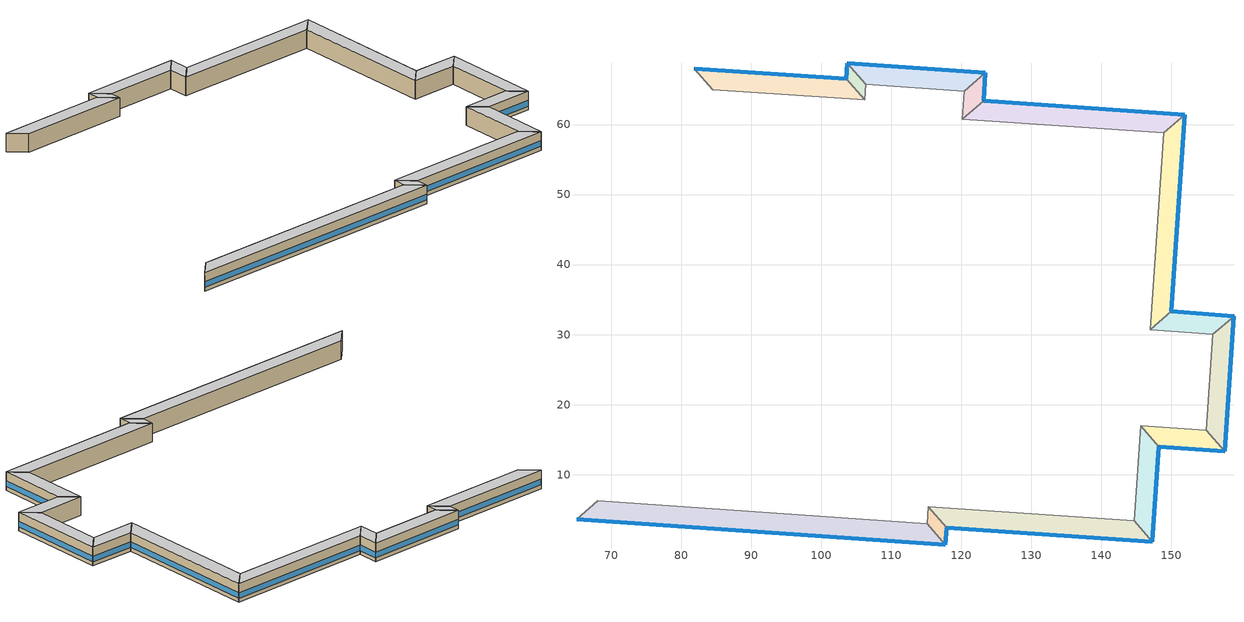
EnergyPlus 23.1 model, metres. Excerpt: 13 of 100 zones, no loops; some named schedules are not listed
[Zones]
Building Story 3 ThermalZone 10
 floor adiabatic (Typical Interior Ceiling): 157.59,13.33 148.22,14 145.59,17.01 154.97,16.35 z7.2
 wall outside (Typical Insulated Steel Framed Exterior Wall R-20.41): 148.22,14 157.59,13.33 z7.2:10.8
 wall adiabatic (Typical Interior Wall): 157.59,13.33 154.97,16.35 145.59,17.01 148.22,14 z7.2:10.8
 window (U 0.48 SHGC 0.40 Dbl Ref-D Clr 6mm/13mm): 148.24,13.99 157.57,13.33 z7.96:9.05
 ceiling adiabatic (Typical Interior Ceiling): 154.97,16.35 145.59,17.01 148.22,14 157.59,13.33 z10.8
Building Story 3 ThermalZone 11
 floor adiabatic (Typical Interior Ceiling): 148.22,14 147.3,0.45 144.67,3.46 145.59,17.01 z7.2
 wall outside (Typical Insulated Steel Framed Exterior Wall R-20.41): 147.3,0.45 148.22,14 z7.2:10.8
 wall adiabatic (Typical Interior Wall): 148.22,14 145.59,17.01 144.67,3.46 147.3,0.45 z7.2:10.8
 window (U 0.48 SHGC 0.40 Dbl Ref-D Clr 6mm/13mm): 147.3,0.47 148.21,13.97 z7.96:9.05
 ceiling adiabatic (Typical Interior Ceiling): 145.59,17.01 144.67,3.46 147.3,0.45 148.22,14 z10.8
Building Story 3 ThermalZone 12
 floor adiabatic (Typical Interior Ceiling): 147.3,0.45 117.9,2.44 115.27,5.46 144.67,3.46 z7.2
 wall outside (Typical Insulated Steel Framed Exterior Wall R-20.41): 117.9,2.44 147.3,0.45 z7.2:10.8
 wall adiabatic (Typical Interior Wall): 147.3,0.45 144.67,3.46 115.27,5.46 117.9,2.44 z7.2:10.8
 window (U 0.48 SHGC 0.40 Dbl Ref-D Clr 6mm/13mm): 117.93,2.44 147.27,0.45 z7.96:9.04
 ceiling adiabatic (Typical Interior Ceiling): 144.67,3.46 115.27,5.46 117.9,2.44 147.3,0.45 z10.8
Building Story 3 ThermalZone 13
 floor adiabatic (Typical Interior Ceiling): 117.9,2.44 117.74,0 115.11,3.02 115.27,5.46 z7.2
 wall outside (Typical Insulated Steel Framed Exterior Wall R-20.41): 117.74,0 117.9,2.44 z7.2:10.8
 wall adiabatic (Typical Interior Wall): 117.9,2.44 115.27,5.46 115.11,3.02 117.74,0 z7.2:10.8
 window (U 0.48 SHGC 0.40 Dbl Ref-D Clr 6mm/13mm): 117.74,0.03 117.9,2.42 z7.96:9.06
 ceiling adiabatic (Typical Interior Ceiling): 115.27,5.46 115.11,3.02 117.74,0 117.9,2.44 z10.8
Building Story 3 ThermalZone 14
 floor adiabatic (Typical Interior Ceiling): 117.74,0 65.06,3.67 68.09,6.29 115.11,3.02 z7.2
 wall outside (Typical Insulated Steel Framed Exterior Wall R-20.41): 65.06,3.67 117.74,0 z7.2:10.8
 wall adiabatic (Typical Interior Wall): 117.74,0 115.11,3.02 68.09,6.29 65.06,3.67 z7.2:10.8
 window (U 0.48 SHGC 0.40 Dbl Ref-D Clr 6mm/13mm): 65.09,3.66 117.71,0 z7.96:9.04
 ceiling adiabatic (Typical Interior Ceiling): 115.11,3.02 68.09,6.29 65.06,3.67 117.74,0 z10.8
Building Story 3 ThermalZone 2
 floor adiabatic (Typical Interior Ceiling): 81.9,67.97 103.58,66.53 106.2,63.5 84.54,64.97 z7.2
 wall outside (Typical Insulated Steel Framed Exterior Wall R-20.41): 103.58,66.53 81.9,67.97 z7.2:10.8
 wall adiabatic (Typical Interior Wall): 81.9,67.97 84.54,64.97 106.2,63.5 103.58,66.53 z7.2:10.8
 window (U 0.48 SHGC 0.40 Dbl Ref-D Clr 6mm/13mm): 103.56,66.53 81.92,67.97 z7.96:9.04
 ceiling adiabatic (Typical Interior Ceiling): 84.54,64.97 106.2,63.5 103.58,66.53 81.9,67.97 z10.8
Building Story 3 ThermalZone 3
 floor adiabatic (Typical Interior Ceiling): 103.58,66.53 103.75,68.75 106.37,65.72 106.2,63.5 z7.2
 wall outside (Typical Insulated Steel Framed Exterior Wall R-20.41): 103.75,68.75 103.58,66.53 z7.2:10.8
 wall adiabatic (Typical Interior Wall): 103.58,66.53 106.2,63.5 106.37,65.72 103.75,68.75 z7.2:10.8
 window (U 0.48 SHGC 0.40 Dbl Ref-D Clr 6mm/13mm): 103.75,68.72 103.59,66.55 z7.96:9.07
 ceiling adiabatic (Typical Interior Ceiling): 106.2,63.5 106.37,65.72 103.75,68.75 103.58,66.53 z10.8
Building Story 3 ThermalZone 4
 floor adiabatic (Typical Interior Ceiling): 103.75,68.75 123.43,67.41 120.42,64.78 106.37,65.72 z7.2
 wall outside (Typical Insulated Steel Framed Exterior Wall R-20.41): 123.43,67.41 103.75,68.75 z7.2:10.8
 wall adiabatic (Typical Interior Wall): 103.75,68.75 106.37,65.72 120.42,64.78 123.43,67.41 z7.2:10.8
 window (U 0.48 SHGC 0.40 Dbl Ref-D Clr 6mm/13mm): 123.4,67.42 103.78,68.75 z7.96:9.04
 ceiling adiabatic (Typical Interior Ceiling): 106.37,65.72 120.42,64.78 123.43,67.41 103.75,68.75 z10.8
Building Story 3 ThermalZone 5
 floor adiabatic (Typical Interior Ceiling): 123.43,67.41 123.18,63.42 120.17,60.78 120.42,64.78 z7.2
 wall outside (Typical Insulated Steel Framed Exterior Wall R-20.41): 123.18,63.42 123.43,67.41 z7.2:10.8
 wall adiabatic (Typical Interior Wall): 123.43,67.41 120.42,64.78 120.17,60.78 123.18,63.42 z7.2:10.8
 window (U 0.48 SHGC 0.40 Dbl Ref-D Clr 6mm/13mm): 123.18,63.44 123.43,67.39 z7.96:9.06
 ceiling adiabatic (Typical Interior Ceiling): 120.42,64.78 120.17,60.78 123.18,63.42 123.43,67.41 z10.8
Building Story 3 ThermalZone 6
 floor adiabatic (Typical Interior Ceiling): 123.18,63.42 151.9,61.42 148.88,58.79 120.17,60.78 z7.2
 wall outside (Typical Insulated Steel Framed Exterior Wall R-20.41): 151.9,61.42 123.18,63.42 z7.2:10.8
 wall adiabatic (Typical Interior Wall): 123.18,63.42 120.17,60.78 148.88,58.79 151.9,61.42 z7.2:10.8
 window (U 0.48 SHGC 0.40 Dbl Ref-D Clr 6mm/13mm): 151.87,61.42 123.2,63.41 z7.96:9.04
 ceiling adiabatic (Typical Interior Ceiling): 120.17,60.78 148.88,58.79 151.9,61.42 123.18,63.42 z10.8
Building Story 3 ThermalZone 7
 floor adiabatic (Typical Interior Ceiling): 151.9,61.42 149.97,33.32 146.95,30.7 148.88,58.79 z7.2
 wall outside (Typical Insulated Steel Framed Exterior Wall R-20.41): 149.97,33.32 151.9,61.42 z7.2:10.8
 wall adiabatic (Typical Interior Wall): 151.9,61.42 148.88,58.79 146.95,30.7 149.97,33.32 z7.2:10.8
 window (U 0.48 SHGC 0.40 Dbl Ref-D Clr 6mm/13mm): 149.98,33.34 151.9,61.39 z7.96:9.04
 ceiling adiabatic (Typical Interior Ceiling): 148.88,58.79 146.95,30.7 149.97,33.32 151.9,61.42 z10.8
Building Story 3 ThermalZone 8
 floor adiabatic (Typical Interior Ceiling): 149.97,33.32 158.93,32.65 155.91,30.03 146.95,30.7 z7.2
 wall outside (Typical Insulated Steel Framed Exterior Wall R-20.41): 158.93,32.65 149.97,33.32 z7.2:10.8
 wall adiabatic (Typical Interior Wall): 149.97,33.32 146.95,30.7 155.91,30.03 158.93,32.65 z7.2:10.8
 window (U 0.48 SHGC 0.40 Dbl Ref-D Clr 6mm/13mm): 158.91,32.66 150,33.32 z7.96:9.05
 ceiling adiabatic (Typical Interior Ceiling): 146.95,30.7 155.91,30.03 158.93,32.65 149.97,33.32 z10.8
Building Story 3 ThermalZone 9
 floor adiabatic (Typical Interior Ceiling): 158.93,32.65 157.59,13.33 154.97,16.35 155.91,30.03 z7.2
 wall outside (Typical Insulated Steel Framed Exterior Wall R-20.41): 157.59,13.33 158.93,32.65 z7.2:10.8
 wall adiabatic (Typical Interior Wall): 158.93,32.65 155.91,30.03 154.97,16.35 157.59,13.33 z7.2:10.8
 window (U 0.48 SHGC 0.40 Dbl Ref-D Clr 6mm/13mm): 157.6,13.35 158.93,32.63 z7.96:9.04
 ceiling adiabatic (Typical Interior Ceiling): 155.91,30.03 154.97,16.35 157.59,13.33 158.93,32.65 z10.8
[Building]
bld_16: Terrain=City
[Site:Location]
Laramie General Brees Field_WY_USA: Latitude {deg}=41.3113; Longitude {deg}=-105.58; Time Zone {hr}=-7; Elevation {m}=2215
[Site:GroundTemperature:FCfactorMethod]
8.6, 2.8, -4.1, -8.8, -2.2, 0.3, 6.7, 10.1, 16.5, 20.6, 19.2, 14.7
[Site:WaterMainsTemperature]
Calculation Method=Correlation; Annual Average Outdoor Air Temperature {C}=8.96667; Maximum Difference In Monthly Average Outdoor Air Temperatures {deltaC}=26.2
[SizingPeriod:DesignDay] Day of Month=21; Dry-Bulb Temperature Range Modifier Type=DefaultMultipliers; Humidity Condition Type=Wetbulb; Barometric Pressure {Pa}=98769; Rain Indicator=No; Snow Indicator=No; Daylight Saving Time Indicator=No; Begin Environment Reset Mode=FullResetAtBeginEnvironment
Name | Month | Day Type | Maximum Dry-Bulb Temperature {C} | Daily Dry-Bulb Temperature Range {deltaC} | Wetbulb or DewPoint at Maximum Dry-Bulb {C} | Wind Speed {m/s} | Wind Direction {deg} | Solar Model Indicator | ASHRAE Clear Sky Optical Depth for Beam Irradiance (taub) | ASHRAE Clear Sky Optical Depth for Diffuse Irradiance (taud) | Sky Clearness
Buffalo Niagara Intl Ap Ann Clg .4% Condns DB=>MWB 1 | 7 | SummerDesignDay | 30.3 | 9.3 | 21.8 | 5.7 | 240 | ASHRAETau | 0.462 | 2.001
Buffalo Niagara Intl Ap Ann Clg .4% Condns WB=>MDB 1 | 7 | SummerDesignDay | 27.8 | 9.3 | 23.8 | 5.7 | 240 | ASHRAETau | 0.462 | 2.001
Buffalo Niagara Intl Ap Ann Htg 99.6% Condns DB 1 | 1 | WinterDesignDay | -16.3 | 0 | -16.3 | 5.1 | 270 | ASHRAEClearSky |  |  | 0
[Material] Thermal Absorptance=0.9; Solar Absorptance=0.7
Name | Roughness | Thickness {m} | Conductivity {W/m-K} | Density {kg/m3} | Specific Heat {J/kg-K} | Visible Absorptance
100mm Normalweight concrete floor | MediumRough | 0.1016 | 2.31045 | 2322 | 832.557 | 0.7
25mm Stucco | Smooth | 0.0254 | 0.72 | 1856 | 840 | 0.7
5/8 in. Gypsum Board | MediumSmooth | 0.0159 | 0.16 | 800 | 1090 | 0.7
G01 13mm gypsum board | Smooth | 0.0127 | 0.160031 | 800.001 | 1090.73 | 0.5
Std Wood 6inch 1; Std Wood 6inch 2 | MediumSmooth | 0.15 | 0.12 | 540 | 1210 | 0.7
[Material:NoMass] Roughness=Smooth; Thermal Absorptance=0.9; Solar Absorptance=0.7
Name | Thermal Resistance {m2-K/W} | Visible Absorptance
CP02 CARPET PAD | 0.21648 | 0.8
Typical Insulation R-18.23 | 3.21036 | 0.7
[WindowMaterial:Gas]
AIR 13MM: Gas Type=Air; Thickness {m}=0.0127
[WindowMaterial:Glazing] Optical Data Type=SpectralAverage; Thickness {m}=0.006; Infrared Transmittance at Normal Incidence=0; Front Side Infrared Hemispherical Emissivity=0.84; Conductivity {W/m-K}=0.9; Dirt Correction Factor for Solar and Visible Transmittance=1; Solar Diffusing=No
Name | Solar Transmittance at Normal Incidence | Front Side Solar Reflectance at Normal Incidence | Back Side Solar Reflectance at Normal Incidence | Visible Transmittance at Normal Incidence | Front Side Visible Reflectance at Normal Incidence | Back Side Visible Reflectance at Normal Incidence | Back Side Infrared Hemispherical Emissivity
CLEAR 6MM | 0.775 | 0.071 | 0.071 | 0.881 | 0.08 | 0.08 | 0.84
REF D CLEAR 6MM | 0.429 | 0.308 | 0.379 | 0.334 | 0.453 | 0.505 | 0.82
[Construction]
InteriorFurnishings 1: Std Wood 6inch 1
InteriorFurnishings 2: Std Wood 6inch 2
Typical Insulated Steel Framed Exterior Wall R-20.41: 25mm Stucco, 5/8 in. Gypsum Board, Typical Insulation R-18.23, 5/8 in. Gypsum Board
Typical Interior Ceiling: CP02 CARPET PAD, 100mm Normalweight concrete floor
Typical Interior Wall: G01 13mm gypsum board, G01 13mm gypsum board
U 0.48 SHGC 0.40 Dbl Ref-D Clr 6mm/13mm: REF D CLEAR 6MM, AIR 13MM, CLEAR 6MM
[Zone] Multiplier=1; Part of Total Floor Area=Yes
Building Story 3 ThermalZone 10; Building Story 3 ThermalZone 11; Building Story 3 ThermalZone 12; Building Story 3 ThermalZone 13; Building Story 3 ThermalZone 14; Building Story 3 ThermalZone 2; Building Story 3 ThermalZone 3; Building Story 3 ThermalZone 4; Building Story 3 ThermalZone 5; Building Story 3 ThermalZone 6; Building Story 3 ThermalZone 7; Building Story 3 ThermalZone 8; Building Story 3 ThermalZone 9
[Space] Space Type=Story Mid2 Blended Space Type
Name | Zone
Building Story 3 Space 10 | Building Story 3 ThermalZone 10
Building Story 3 Space 11 | Building Story 3 ThermalZone 11
Building Story 3 Space 12 | Building Story 3 ThermalZone 12
Building Story 3 Space 13 | Building Story 3 ThermalZone 13
Building Story 3 Space 14 | Building Story 3 ThermalZone 14
Building Story 3 Space 2 | Building Story 3 ThermalZone 2
Building Story 3 Space 3 | Building Story 3 ThermalZone 3
Building Story 3 Space 4 | Building Story 3 ThermalZone 4
Building Story 3 Space 5 | Building Story 3 ThermalZone 5
Building Story 3 Space 6 | Building Story 3 ThermalZone 6
Building Story 3 Space 7 | Building Story 3 ThermalZone 7
Building Story 3 Space 8 | Building Story 3 ThermalZone 8
Building Story 3 Space 9 | Building Story 3 ThermalZone 9
[SpaceList]
Story Mid2 Blended Space Type: Building Story 3 Space 6, Building Story 3 Space 2, Building Story 3 Space 9, Building Story 3 Space 24, Building Story 3 Space 4, Building Story 3 Space 12, Building Story 3 Space 8, Building Story 3 Space 19, Building Story 3 Space 11, Building Story 3 Space 3, Building Story 3 Space 7, Building Story 3 Space 10, Building Story 3 Space 23, Building Story 3 Space, Building Story 3 Space 1, Building Story 3 Space 5, Building Story 3 Space 13, Building Story 3 Space 14, Building Story 3 Space 15, Building Story 3 Space 16, Building Story 3 Space 17, Building Story 3 Space 18, Building Story 3 Space 20, Building Story 3 Space 21, Building Story 3 Space 22
[InternalMass]
Name | Construction | Zone or ZoneList | Space or SpaceList | Surface Area {m2}
Building Story 3 Space 6 Office WholeBuilding - Lg Office A  - Story Mid2 Mass; Building Story 3 Space 6 Office WholeBuilding - Lg Office C  - Story Mid2 Mass | InteriorFurnishings 1 | Building Story 3 ThermalZone 6 | Building Story 3 Space 6 | 4.98307
Building Story 3 Space 2 Office WholeBuilding - Lg Office A  - Story Mid2 Mass; Building Story 3 Space 2 Office WholeBuilding - Lg Office C  - Story Mid2 Mass | InteriorFurnishings 1 | Building Story 3 ThermalZone 2 | Building Story 3 Space 2 | 3.75347
Building Story 3 Space 9 Office WholeBuilding - Lg Office A  - Story Mid2 Mass; Building Story 3 Space 9 Office WholeBuilding - Lg Office C  - Story Mid2 Mass | InteriorFurnishings 1 | Building Story 3 ThermalZone 9 | Building Story 3 Space 9 | 2.86107
Building Story 3 Space 4 Office WholeBuilding - Lg Office A  - Story Mid2 Mass; Building Story 3 Space 4 Office WholeBuilding - Lg Office C  - Story Mid2 Mass | InteriorFurnishings 1 | Building Story 3 ThermalZone 4 | Building Story 3 Space 4 | 2.92988
Building Story 3 Space 12 Office WholeBuilding - Lg Office A  - Story Mid2 Mass; Building Story 3 Space 12 Office WholeBuilding - Lg Office C  - Story Mid2 Mass | InteriorFurnishings 1 | Building Story 3 ThermalZone 12 | Building Story 3 Space 12 | 5.0908
Building Story 3 Space 8 Office WholeBuilding - Lg Office A  - Story Mid2 Mass; Building Story 3 Space 8 Office WholeBuilding - Lg Office C  - Story Mid2 Mass | InteriorFurnishings 1 | Building Story 3 ThermalZone 8 | Building Story 3 Space 8 | 1.55644
Building Story 3 Space 11 Office WholeBuilding - Lg Office A  - Story Mid2 Mass; Building Story 3 Space 11 Office WholeBuilding - Lg Office C  - Story Mid2 Mass | InteriorFurnishings 1 | Building Story 3 ThermalZone 11 | Building Story 3 Space 11 | 2.34548
Building Story 3 Space 3 Office WholeBuilding - Lg Office A  - Story Mid2 Mass; Building Story 3 Space 3 Office WholeBuilding - Lg Office C  - Story Mid2 Mass | InteriorFurnishings 1 | Building Story 3 ThermalZone 3 | Building Story 3 Space 3 | 0.38618
Building Story 3 Space 7 Office WholeBuilding - Lg Office A  - Story Mid2 Mass; Building Story 3 Space 7 Office WholeBuilding - Lg Office C  - Story Mid2 Mass | InteriorFurnishings 1 | Building Story 3 ThermalZone 7 | Building Story 3 Space 7 | 4.87356
Building Story 3 Space 10 Office WholeBuilding - Lg Office A  - Story Mid2 Mass; Building Story 3 Space 10 Office WholeBuilding - Lg Office C  - Story Mid2 Mass | InteriorFurnishings 1 | Building Story 3 ThermalZone 10 | Building Story 3 Space 10 | 1.62299
Building Story 3 Space 5 Office WholeBuilding - Lg Office A  - Story Mid2 Mass; Building Story 3 Space 5 Office WholeBuilding - Lg Office C  - Story Mid2 Mass | InteriorFurnishings 1 | Building Story 3 ThermalZone 5 | Building Story 3 Space 5 | 0.693744
Building Story 3 Space 13 Office WholeBuilding - Lg Office A  - Story Mid2 Mass; Building Story 3 Space 13 Office WholeBuilding - Lg Office C  - Story Mid2 Mass | InteriorFurnishings 1 | Building Story 3 ThermalZone 13 | Building Story 3 Space 13 | 0.422728
Building Story 3 Space 14 Office WholeBuilding - Lg Office A  - Story Mid2 Mass; Building Story 3 Space 14 Office WholeBuilding - Lg Office C  - Story Mid2 Mass | InteriorFurnishings 1 | Building Story 3 ThermalZone 14 | Building Story 3 Space 14 | 8.62678
Building Story 3 Space 6 Office WholeBuilding - Lg Office A end_a - Story Mid2 Mass; Building Story 3 Space 6 Office WholeBuilding - Lg Office C end_a - Story Mid2 Mass | InteriorFurnishings 1 | Building Story 3 ThermalZone 6 | Building Story 3 Space 6 | 0.377206
Building Story 3 Space 2 Office WholeBuilding - Lg Office A end_a - Story Mid2 Mass; Building Story 3 Space 2 Office WholeBuilding - Lg Office C end_a - Story Mid2 Mass | InteriorFurnishings 1 | Building Story 3 ThermalZone 2 | Building Story 3 Space 2 | 0.284128
Building Story 3 Space 9 Office WholeBuilding - Lg Office A end_a - Story Mid2 Mass; Building Story 3 Space 9 Office WholeBuilding - Lg Office C end_a - Story Mid2 Mass | InteriorFurnishings 1 | Building Story 3 ThermalZone 9 | Building Story 3 Space 9 | 0.216576
Building Story 3 Space 4 Office WholeBuilding - Lg Office A end_a - Story Mid2 Mass; Building Story 3 Space 4 Office WholeBuilding - Lg Office C end_a - Story Mid2 Mass | InteriorFurnishings 1 | Building Story 3 ThermalZone 4 | Building Story 3 Space 4 | 0.221784
Building Story 3 Space 12 Office WholeBuilding - Lg Office A end_a - Story Mid2 Mass; Building Story 3 Space 12 Office WholeBuilding - Lg Office C end_a - Story Mid2 Mass | InteriorFurnishings 1 | Building Story 3 ThermalZone 12 | Building Story 3 Space 12 | 0.385361
Building Story 3 Space 8 Office WholeBuilding - Lg Office A end_a - Story Mid2 Mass; Building Story 3 Space 8 Office WholeBuilding - Lg Office C end_a - Story Mid2 Mass | InteriorFurnishings 1 | Building Story 3 ThermalZone 8 | Building Story 3 Space 8 | 0.117818
Building Story 3 Space 11 Office WholeBuilding - Lg Office A end_a - Story Mid2 Mass; Building Story 3 Space 11 Office WholeBuilding - Lg Office C end_a - Story Mid2 Mass | InteriorFurnishings 1 | Building Story 3 ThermalZone 11 | Building Story 3 Space 11 | 0.177547
Building Story 3 Space 3 Office WholeBuilding - Lg Office A end_a - Story Mid2 Mass; Building Story 3 Space 3 Office WholeBuilding - Lg Office C end_a - Story Mid2 Mass | InteriorFurnishings 1 | Building Story 3 ThermalZone 3 | Building Story 3 Space 3 | 0.0292329
Building Story 3 Space 7 Office WholeBuilding - Lg Office A end_a - Story Mid2 Mass; Building Story 3 Space 7 Office WholeBuilding - Lg Office C end_a - Story Mid2 Mass | InteriorFurnishings 1 | Building Story 3 ThermalZone 7 | Building Story 3 Space 7 | 0.368916
Building Story 3 Space 10 Office WholeBuilding - Lg Office A end_a - Story Mid2 Mass; Building Story 3 Space 10 Office WholeBuilding - Lg Office C end_a - Story Mid2 Mass | InteriorFurnishings 1 | Building Story 3 ThermalZone 10 | Building Story 3 Space 10 | 0.122856
Building Story 3 Space 5 Office WholeBuilding - Lg Office A end_a - Story Mid2 Mass; Building Story 3 Space 5 Office WholeBuilding - Lg Office C end_a - Story Mid2 Mass | InteriorFurnishings 1 | Building Story 3 ThermalZone 5 | Building Story 3 Space 5 | 0.0525147
Building Story 3 Space 13 Office WholeBuilding - Lg Office A end_a - Story Mid2 Mass; Building Story 3 Space 13 Office WholeBuilding - Lg Office C end_a - Story Mid2 Mass | InteriorFurnishings 1 | Building Story 3 ThermalZone 13 | Building Story 3 Space 13 | 0.0319995
Building Story 3 Space 14 Office WholeBuilding - Lg Office A end_a - Story Mid2 Mass; Building Story 3 Space 14 Office WholeBuilding - Lg Office C end_a - Story Mid2 Mass | InteriorFurnishings 1 | Building Story 3 ThermalZone 14 | Building Story 3 Space 14 | 0.653026
Building Story 3 Space 6 Office WholeBuilding - Lg Office B  - Story Mid2 Mass | InteriorFurnishings 1 | Building Story 3 ThermalZone 6 | Building Story 3 Space 6 | 74.6479
Building Story 3 Space 2 Office WholeBuilding - Lg Office B  - Story Mid2 Mass | InteriorFurnishings 1 | Building Story 3 ThermalZone 2 | Building Story 3 Space 2 | 56.228
Building Story 3 Space 9 Office WholeBuilding - Lg Office B  - Story Mid2 Mass | InteriorFurnishings 1 | Building Story 3 ThermalZone 9 | Building Story 3 Space 9 | 42.8597
Building Story 3 Space 4 Office WholeBuilding - Lg Office B  - Story Mid2 Mass | InteriorFurnishings 1 | Building Story 3 ThermalZone 4 | Building Story 3 Space 4 | 43.8904
Building Story 3 Space 12 Office WholeBuilding - Lg Office B  - Story Mid2 Mass | InteriorFurnishings 1 | Building Story 3 ThermalZone 12 | Building Story 3 Space 12 | 76.2617
Building Story 3 Space 8 Office WholeBuilding - Lg Office B  - Story Mid2 Mass | InteriorFurnishings 1 | Building Story 3 ThermalZone 8 | Building Story 3 Space 8 | 23.3159
Building Story 3 Space 11 Office WholeBuilding - Lg Office B  - Story Mid2 Mass | InteriorFurnishings 1 | Building Story 3 ThermalZone 11 | Building Story 3 Space 11 | 35.1359
Building Story 3 Space 3 Office WholeBuilding - Lg Office B  - Story Mid2 Mass | InteriorFurnishings 1 | Building Story 3 ThermalZone 3 | Building Story 3 Space 3 | 5.78509
Building Story 3 Space 7 Office WholeBuilding - Lg Office B  - Story Mid2 Mass | InteriorFurnishings 1 | Building Story 3 ThermalZone 7 | Building Story 3 Space 7 | 73.0074
Building Story 3 Space 10 Office WholeBuilding - Lg Office B  - Story Mid2 Mass | InteriorFurnishings 1 | Building Story 3 ThermalZone 10 | Building Story 3 Space 10 | 24.3128
Building Story 3 Space 5 Office WholeBuilding - Lg Office B  - Story Mid2 Mass | InteriorFurnishings 1 | Building Story 3 ThermalZone 5 | Building Story 3 Space 5 | 10.3925
Building Story 3 Space 13 Office WholeBuilding - Lg Office B  - Story Mid2 Mass | InteriorFurnishings 1 | Building Story 3 ThermalZone 13 | Building Story 3 Space 13 | 6.3326
Building Story 3 Space 14 Office WholeBuilding - Lg Office B  - Story Mid2 Mass | InteriorFurnishings 1 | Building Story 3 ThermalZone 14 | Building Story 3 Space 14 | 129.232
Building Story 3 Space 6 Office WholeBuilding - Lg Office B end_a - Story Mid2 Mass | InteriorFurnishings 1 | Building Story 3 ThermalZone 6 | Building Story 3 Space 6 | 5.65066
Building Story 3 Space 2 Office WholeBuilding - Lg Office B end_a - Story Mid2 Mass | InteriorFurnishings 1 | Building Story 3 ThermalZone 2 | Building Story 3 Space 2 | 4.25632
Building Story 3 Space 9 Office WholeBuilding - Lg Office B end_a - Story Mid2 Mass | InteriorFurnishings 1 | Building Story 3 ThermalZone 9 | Building Story 3 Space 9 | 3.24437
Building Story 3 Space 4 Office WholeBuilding - Lg Office B end_a - Story Mid2 Mass | InteriorFurnishings 1 | Building Story 3 ThermalZone 4 | Building Story 3 Space 4 | 3.3224
Building Story 3 Space 12 Office WholeBuilding - Lg Office B end_a - Story Mid2 Mass | InteriorFurnishings 1 | Building Story 3 ThermalZone 12 | Building Story 3 Space 12 | 5.77282
Building Story 3 Space 8 Office WholeBuilding - Lg Office B end_a - Story Mid2 Mass | InteriorFurnishings 1 | Building Story 3 ThermalZone 8 | Building Story 3 Space 8 | 1.76495
Building Story 3 Space 11 Office WholeBuilding - Lg Office B end_a - Story Mid2 Mass | InteriorFurnishings 1 | Building Story 3 ThermalZone 11 | Building Story 3 Space 11 | 2.6597
Building Story 3 Space 3 Office WholeBuilding - Lg Office B end_a - Story Mid2 Mass | InteriorFurnishings 1 | Building Story 3 ThermalZone 3 | Building Story 3 Space 3 | 0.437917
Building Story 3 Space 7 Office WholeBuilding - Lg Office B end_a - Story Mid2 Mass | InteriorFurnishings 1 | Building Story 3 ThermalZone 7 | Building Story 3 Space 7 | 5.52648
Building Story 3 Space 10 Office WholeBuilding - Lg Office B end_a - Story Mid2 Mass | InteriorFurnishings 1 | Building Story 3 ThermalZone 10 | Building Story 3 Space 10 | 1.84042
Building Story 3 Space 5 Office WholeBuilding - Lg Office B end_a - Story Mid2 Mass | InteriorFurnishings 1 | Building Story 3 ThermalZone 5 | Building Story 3 Space 5 | 0.786686
Building Story 3 Space 13 Office WholeBuilding - Lg Office B end_a - Story Mid2 Mass | InteriorFurnishings 1 | Building Story 3 ThermalZone 13 | Building Story 3 Space 13 | 0.479362
Building Story 3 Space 14 Office WholeBuilding - Lg Office B end_a - Story Mid2 Mass | InteriorFurnishings 1 | Building Story 3 ThermalZone 14 | Building Story 3 Space 14 | 9.78252
Building Story 3 Space 6 SecondarySchool Classroom A  - Story Mid2 Mass; Building Story 3 Space 6 SecondarySchool Classroom C  - Story Mid2 Mass | InteriorFurnishings 1 | Building Story 3 ThermalZone 6 | Building Story 3 Space 6 | 19.2712
Building Story 3 Space 2 SecondarySchool Classroom A  - Story Mid2 Mass; Building Story 3 Space 2 SecondarySchool Classroom C  - Story Mid2 Mass | InteriorFurnishings 1 | Building Story 3 ThermalZone 2 | Building Story 3 Space 2 | 14.5159
Building Story 3 Space 9 SecondarySchool Classroom A  - Story Mid2 Mass; Building Story 3 Space 9 SecondarySchool Classroom C  - Story Mid2 Mass | InteriorFurnishings 1 | Building Story 3 ThermalZone 9 | Building Story 3 Space 9 | 11.0647
Building Story 3 Space 4 SecondarySchool Classroom A  - Story Mid2 Mass; Building Story 3 Space 4 SecondarySchool Classroom C  - Story Mid2 Mass | InteriorFurnishings 1 | Building Story 3 ThermalZone 4 | Building Story 3 Space 4 | 11.3308
Building Story 3 Space 12 SecondarySchool Classroom A  - Story Mid2 Mass; Building Story 3 Space 12 SecondarySchool Classroom C  - Story Mid2 Mass | InteriorFurnishings 1 | Building Story 3 ThermalZone 12 | Building Story 3 Space 12 | 19.6878
Building Story 3 Space 8 SecondarySchool Classroom A  - Story Mid2 Mass; Building Story 3 Space 8 SecondarySchool Classroom C  - Story Mid2 Mass | InteriorFurnishings 1 | Building Story 3 ThermalZone 8 | Building Story 3 Space 8 | 6.01925
Building Story 3 Space 11 SecondarySchool Classroom A  - Story Mid2 Mass; Building Story 3 Space 11 SecondarySchool Classroom C  - Story Mid2 Mass | InteriorFurnishings 1 | Building Story 3 ThermalZone 11 | Building Story 3 Space 11 | 9.07073
Building Story 3 Space 3 SecondarySchool Classroom A  - Story Mid2 Mass; Building Story 3 Space 3 SecondarySchool Classroom C  - Story Mid2 Mass | InteriorFurnishings 1 | Building Story 3 ThermalZone 3 | Building Story 3 Space 3 | 1.49349
Building Story 3 Space 7 SecondarySchool Classroom A  - Story Mid2 Mass; Building Story 3 Space 7 SecondarySchool Classroom C  - Story Mid2 Mass | InteriorFurnishings 1 | Building Story 3 ThermalZone 7 | Building Story 3 Space 7 | 18.8476
Building Story 3 Space 10 SecondarySchool Classroom A  - Story Mid2 Mass; Building Story 3 Space 10 SecondarySchool Classroom C  - Story Mid2 Mass | InteriorFurnishings 1 | Building Story 3 ThermalZone 10 | Building Story 3 Space 10 | 6.27662
Building Story 3 Space 5 SecondarySchool Classroom A  - Story Mid2 Mass; Building Story 3 Space 5 SecondarySchool Classroom C  - Story Mid2 Mass | InteriorFurnishings 1 | Building Story 3 ThermalZone 5 | Building Story 3 Space 5 | 2.68293
Building Story 3 Space 13 SecondarySchool Classroom A  - Story Mid2 Mass; Building Story 3 Space 13 SecondarySchool Classroom C  - Story Mid2 Mass | InteriorFurnishings 1 | Building Story 3 ThermalZone 13 | Building Story 3 Space 13 | 1.63483
Building Story 3 Space 14 SecondarySchool Classroom A  - Story Mid2 Mass; Building Story 3 Space 14 SecondarySchool Classroom C  - Story Mid2 Mass | InteriorFurnishings 1 | Building Story 3 ThermalZone 14 | Building Story 3 Space 14 | 33.3626
Building Story 3 Space 6 SecondarySchool Classroom A end_b - Story Mid2 Mass; Building Story 3 Space 6 SecondarySchool Classroom C end_b - Story Mid2 Mass | InteriorFurnishings 1 | Building Story 3 ThermalZone 6 | Building Story 3 Space 6 | 1.87829
Building Story 3 Space 2 SecondarySchool Classroom A end_b - Story Mid2 Mass; Building Story 3 Space 2 SecondarySchool Classroom C end_b - Story Mid2 Mass | InteriorFurnishings 1 | Building Story 3 ThermalZone 2 | Building Story 3 Space 2 | 1.41481
Building Story 3 Space 9 SecondarySchool Classroom A end_b - Story Mid2 Mass; Building Story 3 Space 9 SecondarySchool Classroom C end_b - Story Mid2 Mass | InteriorFurnishings 1 | Building Story 3 ThermalZone 9 | Building Story 3 Space 9 | 1.07843
Building Story 3 Space 4 SecondarySchool Classroom A end_b - Story Mid2 Mass; Building Story 3 Space 4 SecondarySchool Classroom C end_b - Story Mid2 Mass | InteriorFurnishings 1 | Building Story 3 ThermalZone 4 | Building Story 3 Space 4 | 1.10437
Building Story 3 Space 12 SecondarySchool Classroom A end_b - Story Mid2 Mass; Building Story 3 Space 12 SecondarySchool Classroom C end_b - Story Mid2 Mass | InteriorFurnishings 1 | Building Story 3 ThermalZone 12 | Building Story 3 Space 12 | 1.91889
Building Story 3 Space 8 SecondarySchool Classroom A end_b - Story Mid2 Mass; Building Story 3 Space 8 SecondarySchool Classroom C end_b - Story Mid2 Mass | InteriorFurnishings 1 | Building Story 3 ThermalZone 8 | Building Story 3 Space 8 | 0.586673
Building Story 3 Space 11 SecondarySchool Classroom A end_b - Story Mid2 Mass; Building Story 3 Space 11 SecondarySchool Classroom C end_b - Story Mid2 Mass | InteriorFurnishings 1 | Building Story 3 ThermalZone 11 | Building Story 3 Space 11 | 0.884089
Building Story 3 Space 3 SecondarySchool Classroom A end_b - Story Mid2 Mass; Building Story 3 Space 3 SecondarySchool Classroom C end_b - Story Mid2 Mass | InteriorFurnishings 1 | Building Story 3 ThermalZone 3 | Building Story 3 Space 3 | 0.145564
Building Story 3 Space 7 SecondarySchool Classroom A end_b - Story Mid2 Mass; Building Story 3 Space 7 SecondarySchool Classroom C end_b - Story Mid2 Mass | InteriorFurnishings 1 | Building Story 3 ThermalZone 7 | Building Story 3 Space 7 | 1.83701
Building Story 3 Space 10 SecondarySchool Classroom A end_b - Story Mid2 Mass; Building Story 3 Space 10 SecondarySchool Classroom C end_b - Story Mid2 Mass | InteriorFurnishings 1 | Building Story 3 ThermalZone 10 | Building Story 3 Space 10 | 0.611758
Building Story 3 Space 5 SecondarySchool Classroom A end_b - Story Mid2 Mass; Building Story 3 Space 5 SecondarySchool Classroom C end_b - Story Mid2 Mass | InteriorFurnishings 1 | Building Story 3 ThermalZone 5 | Building Story 3 Space 5 | 0.261495
Building Story 3 Space 13 SecondarySchool Classroom A end_b - Story Mid2 Mass; Building Story 3 Space 13 SecondarySchool Classroom C end_b - Story Mid2 Mass | InteriorFurnishings 1 | Building Story 3 ThermalZone 13 | Building Story 3 Space 13 | 0.15934
Building Story 3 Space 14 SecondarySchool Classroom A end_b - Story Mid2 Mass; Building Story 3 Space 14 SecondarySchool Classroom C end_b - Story Mid2 Mass | InteriorFurnishings 1 | Building Story 3 ThermalZone 14 | Building Story 3 Space 14 | 3.25172
Building Story 3 Space 6 SecondarySchool Corridor B  - Story Mid2 Mass | InteriorFurnishings 1 | Building Story 3 ThermalZone 6 | Building Story 3 Space 6 | 27.1736
Building Story 3 Space 2 SecondarySchool Corridor B  - Story Mid2 Mass | InteriorFurnishings 1 | Building Story 3 ThermalZone 2 | Building Story 3 Space 2 | 20.4683
Building Story 3 Space 9 SecondarySchool Corridor B  - Story Mid2 Mass | InteriorFurnishings 1 | Building Story 3 ThermalZone 9 | Building Story 3 Space 9 | 15.6019
Building Story 3 Space 4 SecondarySchool Corridor B  - Story Mid2 Mass | InteriorFurnishings 1 | Building Story 3 ThermalZone 4 | Building Story 3 Space 4 | 15.9771
Building Story 3 Space 12 SecondarySchool Corridor B  - Story Mid2 Mass | InteriorFurnishings 1 | Building Story 3 ThermalZone 12 | Building Story 3 Space 12 | 27.761
Building Story 3 Space 8 SecondarySchool Corridor B  - Story Mid2 Mass | InteriorFurnishings 1 | Building Story 3 ThermalZone 8 | Building Story 3 Space 8 | 8.48752
Building Story 3 Space 11 SecondarySchool Corridor B  - Story Mid2 Mass | InteriorFurnishings 1 | Building Story 3 ThermalZone 11 | Building Story 3 Space 11 | 12.7903
Building Story 3 Space 3 SecondarySchool Corridor B  - Story Mid2 Mass | InteriorFurnishings 1 | Building Story 3 ThermalZone 3 | Building Story 3 Space 3 | 2.10591
Building Story 3 Space 7 SecondarySchool Corridor B  - Story Mid2 Mass | InteriorFurnishings 1 | Building Story 3 ThermalZone 7 | Building Story 3 Space 7 | 26.5764
Building Story 3 Space 10 SecondarySchool Corridor B  - Story Mid2 Mass | InteriorFurnishings 1 | Building Story 3 ThermalZone 10 | Building Story 3 Space 10 | 8.85043
Building Story 3 Space 5 SecondarySchool Corridor B  - Story Mid2 Mass | InteriorFurnishings 1 | Building Story 3 ThermalZone 5 | Building Story 3 Space 5 | 3.7831
Building Story 3 Space 13 SecondarySchool Corridor B  - Story Mid2 Mass | InteriorFurnishings 1 | Building Story 3 ThermalZone 13 | Building Story 3 Space 13 | 2.30521
Building Story 3 Space 14 SecondarySchool Corridor B  - Story Mid2 Mass | InteriorFurnishings 1 | Building Story 3 ThermalZone 14 | Building Story 3 Space 14 | 47.0433
Building Story 3 Space 6 SecondarySchool Corridor B end_b - Story Mid2 Mass | InteriorFurnishings 1 | Building Story 3 ThermalZone 6 | Building Story 3 Space 6 | 2.6485
Building Story 3 Space 2 SecondarySchool Corridor B end_b - Story Mid2 Mass | InteriorFurnishings 1 | Building Story 3 ThermalZone 2 | Building Story 3 Space 2 | 1.99497
Building Story 3 Space 9 SecondarySchool Corridor B end_b - Story Mid2 Mass | InteriorFurnishings 1 | Building Story 3 ThermalZone 9 | Building Story 3 Space 9 | 1.52066
Building Story 3 Space 4 SecondarySchool Corridor B end_b - Story Mid2 Mass | InteriorFurnishings 1 | Building Story 3 ThermalZone 4 | Building Story 3 Space 4 | 1.55723
Building Story 3 Space 12 SecondarySchool Corridor B end_b - Story Mid2 Mass | InteriorFurnishings 1 | Building Story 3 ThermalZone 12 | Building Story 3 Space 12 | 2.70576
Building Story 3 Space 8 SecondarySchool Corridor B end_b - Story Mid2 Mass | InteriorFurnishings 1 | Building Story 3 ThermalZone 8 | Building Story 3 Space 8 | 0.827245
Building Story 3 Space 11 SecondarySchool Corridor B end_b - Story Mid2 Mass | InteriorFurnishings 1 | Building Story 3 ThermalZone 11 | Building Story 3 Space 11 | 1.24662
Building Story 3 Space 3 SecondarySchool Corridor B end_b - Story Mid2 Mass | InteriorFurnishings 1 | Building Story 3 ThermalZone 3 | Building Story 3 Space 3 | 0.205255
Building Story 3 Space 7 SecondarySchool Corridor B end_b - Story Mid2 Mass | InteriorFurnishings 1 | Building Story 3 ThermalZone 7 | Building Story 3 Space 7 | 2.59029
Building Story 3 Space 10 SecondarySchool Corridor B end_b - Story Mid2 Mass | InteriorFurnishings 1 | Building Story 3 ThermalZone 10 | Building Story 3 Space 10 | 0.862617
Building Story 3 Space 5 SecondarySchool Corridor B end_b - Story Mid2 Mass | InteriorFurnishings 1 | Building Story 3 ThermalZone 5 | Building Story 3 Space 5 | 0.368725
Building Story 3 Space 13 SecondarySchool Corridor B end_b - Story Mid2 Mass | InteriorFurnishings 1 | Building Story 3 ThermalZone 13 | Building Story 3 Space 13 | 0.22468
Building Story 3 Space 14 SecondarySchool Corridor B end_b - Story Mid2 Mass | InteriorFurnishings 1 | Building Story 3 ThermalZone 14 | Building Story 3 Space 14 | 4.58513
Building Story 3 Space 10 Mass | InteriorFurnishings 2 | Building Story 3 ThermalZone 10 | Building Story 3 Space 10 | 53.1348
Building Story 3 Space 11 Mass | InteriorFurnishings 2 | Building Story 3 ThermalZone 11 | Building Story 3 Space 11 | 76.7882
Building Story 3 Space 12 Mass | InteriorFurnishings 2 | Building Story 3 ThermalZone 12 | Building Story 3 Space 12 | 166.667
Building Story 3 Space 13 Mass | InteriorFurnishings 2 | Building Story 3 ThermalZone 13 | Building Story 3 Space 13 | 13.8396
Building Story 3 Space 14 Mass | InteriorFurnishings 2 | Building Story 3 ThermalZone 14 | Building Story 3 Space 14 | 282.431
Building Story 3 Space 2 Mass | InteriorFurnishings 2 | Building Story 3 ThermalZone 2 | Building Story 3 Space 2 | 122.884
Building Story 3 Space 3 Mass | InteriorFurnishings 2 | Building Story 3 ThermalZone 3 | Building Story 3 Space 3 | 12.6431
Building Story 3 Space 4 Mass | InteriorFurnishings 2 | Building Story 3 ThermalZone 4 | Building Story 3 Space 4 | 95.9208
Building Story 3 Space 5 Mass | InteriorFurnishings 2 | Building Story 3 ThermalZone 5 | Building Story 3 Space 5 | 22.7124
Building Story 3 Space 6 Mass | InteriorFurnishings 2 | Building Story 3 ThermalZone 6 | Building Story 3 Space 6 | 163.14
Building Story 3 Space 7 Mass | InteriorFurnishings 2 | Building Story 3 ThermalZone 7 | Building Story 3 Space 7 | 159.555
Building Story 3 Space 8 Mass | InteriorFurnishings 2 | Building Story 3 ThermalZone 8 | Building Story 3 Space 8 | 50.9559
Building Story 3 Space 9 Mass | InteriorFurnishings 2 | Building Story 3 ThermalZone 9 | Building Story 3 Space 9 | 93.6682
[Lights] Zone or ZoneList or Space or SpaceList=Story Mid2 Blended Space Type; Design Level Calculation Method=Watts/Area; Return Air Fraction=0; Fraction Visible=0.2; Fraction Replaceable=1
Name | Schedule | Watts per Zone Floor Area {W/m2} | Fraction Radiant
Office WholeBuilding - Lg Office Lights 1 | OfficeLarge BLDG_LIGHT_SCH_2013 | 4.92443 | 0.7
SecondarySchool Classroom Lights 2 | SchoolSecondary BLDG_LIGHT_CLASSROOM_SCH_2013 | 3.46067 | 0.37
SecondarySchool Corridor Lights 2 | SchoolSecondary BLDG_LIGHT_CORRIDOR_SCH_2013 | 1.29865 | 0.37
[People] Zone or ZoneList or Space or SpaceList=Story Mid2 Blended Space Type; Number of People Calculation Method=People/Area; Fraction Radiant=0.3; Enable ASHRAE 55 Comfort Warnings=Yes; Mean Radiant Temperature Calculation Type=ZoneAveraged; Work Efficiency Schedule=Work Efficiency Schedule; Clothing Insulation Schedule=Clothing Schedule; Air Velocity Schedule=Air Velocity Schedule; Thermal Comfort Model 1 Type=Fanger
Name | Number of People Schedule | People per Floor Area {person/m2} | Activity Level Schedule
Office WholeBuilding - Lg Office People 1 | OfficeLarge BLDG_OCC_SCH | 0.030027 | OfficeLarge ACTIVITY_SCH
SecondarySchool Classroom People 2 | SchoolSecondary BLDG_OCC_SCH | 0.0976802 | SchoolSecondary ACTIVITY_SCH
[ElectricEquipment] Zone or ZoneList or Space or SpaceList=Story Mid2 Blended Space Type; Design Level Calculation Method=Watts/Area; Fraction Latent=0; Fraction Radiant=0.5; Fraction Lost=0
Name | Schedule | Watts per Zone Floor Area {W/m2}
Office WholeBuilding - Lg Office Elec Equip 1 | OfficeLarge BLDG_EQUIP_SCH | 4.50246
SecondarySchool Classroom Elec Equip 2 | SchoolSecondary BLDG_EQUIP_SCH_2013 | 2.59271
SecondarySchool Corridor Elec Equip 2 | SchoolSecondary BLDG_EQUIP_SCH_2013 | 0.728029
[ZoneInfiltration:DesignFlowRate] Zone or ZoneList or Space or SpaceList=Story Mid2 Blended Space Type; Schedule=Always On Discrete; Design Flow Rate Calculation Method=Flow/ExteriorArea; Constant Term Coefficient=0; Temperature Term Coefficient=0; Velocity Term Coefficient=0.224; Velocity Squared Term Coefficient=0
Name | Flow Rate per Exterior Surface Area {m3/s-m2}
Office WholeBuilding - Lg Office A  - Story Mid2 Infiltration; Office WholeBuilding - Lg Office C  - Story Mid2 Infiltration | 8.86243e-05
Office WholeBuilding - Lg Office A end_a - Story Mid2 Infiltration; Office WholeBuilding - Lg Office C end_a - Story Mid2 Infiltration | 1.34173e-05
Office WholeBuilding - Lg Office B end_a - Story Mid2 Infiltration | 0.000100497
SecondarySchool Classroom A  - Story Mid2 Infiltration; SecondarySchool Classroom C  - Story Mid2 Infiltration | 6.88305e-05
SecondarySchool Classroom A end_b - Story Mid2 Infiltration; SecondarySchool Classroom C end_b - Story Mid2 Infiltration | 4.01141e-05
SecondarySchool Corridor B end_b - Story Mid2 Infiltration | 4.71038e-05
[Daylighting:Controls] Lighting Control Type=Stepped; Minimum Input Power Fraction for Continuous or ContinuousOff Dimming Control=0.3; Minimum Light Output Fraction for Continuous or ContinuousOff Dimming Control=0.2; Number of Stepped Control Steps=3; Probability Lighting will be Reset When Needed in Manual Stepped Control=1; Glare Calculation Azimuth Angle of View Direction Clockwise from Zone y-Axis {deg}=-0; Maximum Allowable Discomfort Glare Index=22; Illuminance Setpoint at Reference Point 1 {lux}=377
Name | Zone or Space | Glare Calculation Daylighting Reference Point | Daylighting Reference Point 1 | Fraction of Lights Controlled by Reference Point 1 | Daylighting Reference Point 2 | Fraction of Lights Controlled by Reference Point 2 | Illuminance Setpoint at Reference Point 2 {lux}
Building Story 3 ThermalZone 10 DaylightingControls | Building Story 3 ThermalZone 10 | Building Story 3 Space 10 Daylt Sensor 1 | Building Story 3 Space 10 Daylt Sensor 1 | 0.433
Building Story 3 ThermalZone 11 DaylightingControls | Building Story 3 ThermalZone 11 | Building Story 3 Space 11 Daylt Sensor 1 | Building Story 3 Space 11 Daylt Sensor 1 | 0.436 | Building Story 3 Space 11 Daylt Sensor 2 | 0.099 | 377
Building Story 3 ThermalZone 12 DaylightingControls | Building Story 3 ThermalZone 12 | Building Story 3 Space 12 Daylt Sensor 1 | Building Story 3 Space 12 Daylt Sensor 1 | 0.44 | Building Story 3 Space 12 Daylt Sensor 2 | 0.106 | 377
Building Story 3 ThermalZone 14 DaylightingControls | Building Story 3 ThermalZone 14 | Building Story 3 Space 14 Daylt Sensor 1 | Building Story 3 Space 14 Daylt Sensor 1 | 0.452 | Building Story 3 Space 14 Daylt Sensor 2 | 0.107 | 377
Building Story 3 ThermalZone 2 DaylightingControls | Building Story 3 ThermalZone 2 | Building Story 3 Space 2 Daylt Sensor 1 | Building Story 3 Space 2 Daylt Sensor 1 | 0.439 | Building Story 3 Space 2 Daylt Sensor 2 | 0.104 | 377
Building Story 3 ThermalZone 4 DaylightingControls | Building Story 3 ThermalZone 4 | Building Story 3 Space 4 Daylt Sensor 1 | Building Story 3 Space 4 Daylt Sensor 1 | 0.468 | Building Story 3 Space 4 Daylt Sensor 2 | 0.1 | 377
Building Story 3 ThermalZone 6 DaylightingControls | Building Story 3 ThermalZone 6 | Building Story 3 Space 6 Daylt Sensor 1 | Building Story 3 Space 6 Daylt Sensor 1 | 0.439 | Building Story 3 Space 6 Daylt Sensor 2 | 0.106 | 377
Building Story 3 ThermalZone 7 DaylightingControls | Building Story 3 ThermalZone 7 | Building Story 3 Space 7 Daylt Sensor 1 | Building Story 3 Space 7 Daylt Sensor 1 | 0.439 | Building Story 3 Space 7 Daylt Sensor 2 | 0.106 | 377
Building Story 3 ThermalZone 8 DaylightingControls | Building Story 3 ThermalZone 8 | Building Story 3 Space 8 Daylt Sensor 1 | Building Story 3 Space 8 Daylt Sensor 1 | 0.431
Building Story 3 ThermalZone 9 DaylightingControls | Building Story 3 ThermalZone 9 | Building Story 3 Space 9 Daylt Sensor 1 | Building Story 3 Space 9 Daylt Sensor 1 | 0.47 | Building Story 3 Space 9 Daylt Sensor 2 | 0.099 | 377
[Exterior:Lights] Control Option=AstronomicalClock
Name | Schedule | Design Level {W}
Building Facades | Schedule Ruleset 1 | 1910.28
Main Entries | Schedule Ruleset 2 | 934.191
Other Doors | Schedule Ruleset 2 | 2078.57
Parking Areas and Drives | Schedule Ruleset 2 | 37178.1
[Schedule:Week:Daily]
OfficeLarge BLDG_LIGHT_SCH_2013 Week Rule - Jan1-Dec31: OfficeLarge BLDG_LIGHT_SCH_2013 Default, OfficeLarge BLDG_LIGHT_SCH_2013 Wkdy Day, OfficeLarge BLDG_LIGHT_SCH_2013 Wkdy Day, OfficeLarge BLDG_LIGHT_SCH_2013 Wkdy Day, OfficeLarge BLDG_LIGHT_SCH_2013 Wkdy Day, OfficeLarge BLDG_LIGHT_SCH_2013 Wkdy Day, OfficeLarge BLDG_LIGHT_SCH_2013 Sat Day, OfficeLarge BLDG_LIGHT_SCH_2013 Default, OfficeLarge BLDG_LIGHT_SCH_2013 Summer Design Day, OfficeLarge BLDG_LIGHT_SCH_2013 Winter Design Day, OfficeLarge BLDG_LIGHT_SCH_2013 Default, OfficeLarge BLDG_LIGHT_SCH_2013 Default
SchoolSecondary BLDG_LIGHT_CLASSROOM_SCH_2013 Week Rule - Jan1-Jun24: SchoolSecondary BLDG_LIGHT_CLASSROOM_SCH_2013 Wknd Day, SchoolSecondary BLDG_LIGHT_CLASSROOM_SCH_2013 Wkdy Day, SchoolSecondary BLDG_LIGHT_CLASSROOM_SCH_2013 Wkdy Day, SchoolSecondary BLDG_LIGHT_CLASSROOM_SCH_2013 Wkdy Day, SchoolSecondary BLDG_LIGHT_CLASSROOM_SCH_2013 Wkdy Day, SchoolSecondary BLDG_LIGHT_CLASSROOM_SCH_2013 Wkdy Day, SchoolSecondary BLDG_LIGHT_CLASSROOM_SCH_2013 Wknd Day, SchoolSecondary BLDG_LIGHT_CLASSROOM_SCH_2013 Default, SchoolSecondary BLDG_LIGHT_CLASSROOM_SCH_2013 Summer Design Day, SchoolSecondary BLDG_LIGHT_CLASSROOM_SCH_2013 Winter Design Day, SchoolSecondary BLDG_LIGHT_CLASSROOM_SCH_2013 Default, SchoolSecondary BLDG_LIGHT_CLASSROOM_SCH_2013 Default
SchoolSecondary BLDG_LIGHT_CLASSROOM_SCH_2013 Week Rule - Jun25-Jul1: SchoolSecondary BLDG_LIGHT_CLASSROOM_SCH_2013 Wknd Day, SchoolSecondary BLDG_LIGHT_CLASSROOM_SCH_2013 Wkdy Day, SchoolSecondary BLDG_LIGHT_CLASSROOM_SCH_2013 Wkdy Day, SchoolSecondary BLDG_LIGHT_CLASSROOM_SCH_2013 Wkdy Day, SchoolSecondary BLDG_LIGHT_CLASSROOM_SCH_2013 Wkdy Day, SchoolSecondary BLDG_LIGHT_CLASSROOM_SCH_2013 Wkdy Day, SchoolSecondary BLDG_LIGHT_CLASSROOM_SCH_2013 Wknd Day 1, SchoolSecondary BLDG_LIGHT_CLASSROOM_SCH_2013 Default, SchoolSecondary BLDG_LIGHT_CLASSROOM_SCH_2013 Summer Design Day, SchoolSecondary BLDG_LIGHT_CLASSROOM_SCH_2013 Winter Design Day, SchoolSecondary BLDG_LIGHT_CLASSROOM_SCH_2013 Default, SchoolSecondary BLDG_LIGHT_CLASSROOM_SCH_2013 Default
SchoolSecondary BLDG_LIGHT_CLASSROOM_SCH_2013 Week Rule - Jul2-Aug26: SchoolSecondary BLDG_LIGHT_CLASSROOM_SCH_2013 Wknd Day 1, SchoolSecondary BLDG_LIGHT_CLASSROOM_SCH_2013 Wkdy Day 1, SchoolSecondary BLDG_LIGHT_CLASSROOM_SCH_2013 Wkdy Day 1, SchoolSecondary BLDG_LIGHT_CLASSROOM_SCH_2013 Wkdy Day 1, SchoolSecondary BLDG_LIGHT_CLASSROOM_SCH_2013 Wkdy Day 1, SchoolSecondary BLDG_LIGHT_CLASSROOM_SCH_2013 Wkdy Day 1, SchoolSecondary BLDG_LIGHT_CLASSROOM_SCH_2013 Wknd Day 1, SchoolSecondary BLDG_LIGHT_CLASSROOM_SCH_2013 Default, SchoolSecondary BLDG_LIGHT_CLASSROOM_SCH_2013 Summer Design Day, SchoolSecondary BLDG_LIGHT_CLASSROOM_SCH_2013 Winter Design Day, SchoolSecondary BLDG_LIGHT_CLASSROOM_SCH_2013 Default, SchoolSecondary BLDG_LIGHT_CLASSROOM_SCH_2013 Default
SchoolSecondary BLDG_LIGHT_CLASSROOM_SCH_2013 Week Rule - Aug27-Sep2: SchoolSecondary BLDG_LIGHT_CLASSROOM_SCH_2013 Wknd Day 1, SchoolSecondary BLDG_LIGHT_CLASSROOM_SCH_2013 Wkdy Day 1, SchoolSecondary BLDG_LIGHT_CLASSROOM_SCH_2013 Wkdy Day 1, SchoolSecondary BLDG_LIGHT_CLASSROOM_SCH_2013 Wkdy Day 1, SchoolSecondary BLDG_LIGHT_CLASSROOM_SCH_2013 Wkdy Day 1, SchoolSecondary BLDG_LIGHT_CLASSROOM_SCH_2013 Wkdy Day 2, SchoolSecondary BLDG_LIGHT_CLASSROOM_SCH_2013 Default, SchoolSecondary BLDG_LIGHT_CLASSROOM_SCH_2013 Default, SchoolSecondary BLDG_LIGHT_CLASSROOM_SCH_2013 Summer Design Day, SchoolSecondary BLDG_LIGHT_CLASSROOM_SCH_2013 Winter Design Day, SchoolSecondary BLDG_LIGHT_CLASSROOM_SCH_2013 Default, SchoolSecondary BLDG_LIGHT_CLASSROOM_SCH_2013 Default
SchoolSecondary BLDG_LIGHT_CLASSROOM_SCH_2013 Week Rule - Sep3-Dec31: SchoolSecondary BLDG_LIGHT_CLASSROOM_SCH_2013 Default, SchoolSecondary BLDG_LIGHT_CLASSROOM_SCH_2013 Wkdy Day 2, SchoolSecondary BLDG_LIGHT_CLASSROOM_SCH_2013 Wkdy Day 2, SchoolSecondary BLDG_LIGHT_CLASSROOM_SCH_2013 Wkdy Day 2, SchoolSecondary BLDG_LIGHT_CLASSROOM_SCH_2013 Wkdy Day 2, SchoolSecondary BLDG_LIGHT_CLASSROOM_SCH_2013 Wkdy Day 2, SchoolSecondary BLDG_LIGHT_CLASSROOM_SCH_2013 Default, SchoolSecondary BLDG_LIGHT_CLASSROOM_SCH_2013 Default, SchoolSecondary BLDG_LIGHT_CLASSROOM_SCH_2013 Summer Design Day, SchoolSecondary BLDG_LIGHT_CLASSROOM_SCH_2013 Winter Design Day, SchoolSecondary BLDG_LIGHT_CLASSROOM_SCH_2013 Default, SchoolSecondary BLDG_LIGHT_CLASSROOM_SCH_2013 Default
SchoolSecondary BLDG_LIGHT_CORRIDOR_SCH_2013 Week Rule - Jan1-Jun24: SchoolSecondary BLDG_LIGHT_CORRIDOR_SCH_2013 Wknd Day, SchoolSecondary BLDG_LIGHT_CORRIDOR_SCH_2013 Wkdy Day, SchoolSecondary BLDG_LIGHT_CORRIDOR_SCH_2013 Wkdy Day, SchoolSecondary BLDG_LIGHT_CORRIDOR_SCH_2013 Wkdy Day, SchoolSecondary BLDG_LIGHT_CORRIDOR_SCH_2013 Wkdy Day, SchoolSecondary BLDG_LIGHT_CORRIDOR_SCH_2013 Wkdy Day, SchoolSecondary BLDG_LIGHT_CORRIDOR_SCH_2013 Wknd Day, SchoolSecondary BLDG_LIGHT_CORRIDOR_SCH_2013 Default, SchoolSecondary BLDG_LIGHT_CORRIDOR_SCH_2013 Summer Design Day, SchoolSecondary BLDG_LIGHT_CORRIDOR_SCH_2013 Winter Design Day, SchoolSecondary BLDG_LIGHT_CORRIDOR_SCH_2013 Default, SchoolSecondary BLDG_LIGHT_CORRIDOR_SCH_2013 Default
SchoolSecondary BLDG_LIGHT_CORRIDOR_SCH_2013 Week Rule - Jun25-Jul1: SchoolSecondary BLDG_LIGHT_CORRIDOR_SCH_2013 Wknd Day, SchoolSecondary BLDG_LIGHT_CORRIDOR_SCH_2013 Wkdy Day, SchoolSecondary BLDG_LIGHT_CORRIDOR_SCH_2013 Wkdy Day, SchoolSecondary BLDG_LIGHT_CORRIDOR_SCH_2013 Wkdy Day, SchoolSecondary BLDG_LIGHT_CORRIDOR_SCH_2013 Wkdy Day, SchoolSecondary BLDG_LIGHT_CORRIDOR_SCH_2013 Wkdy Day, SchoolSecondary BLDG_LIGHT_CORRIDOR_SCH_2013 Wknd Day 1, SchoolSecondary BLDG_LIGHT_CORRIDOR_SCH_2013 Default, SchoolSecondary BLDG_LIGHT_CORRIDOR_SCH_2013 Summer Design Day, SchoolSecondary BLDG_LIGHT_CORRIDOR_SCH_2013 Winter Design Day, SchoolSecondary BLDG_LIGHT_CORRIDOR_SCH_2013 Default, SchoolSecondary BLDG_LIGHT_CORRIDOR_SCH_2013 Default
Schedule Ruleset 1 Week Rule - Jan1-Dec31: Schedule Day 103, Schedule Day 103, Schedule Day 103, Schedule Day 103, Schedule Day 103, Schedule Day 103, Schedule Day 103, Schedule Day 103, Schedule Day 103, Schedule Day 103, Schedule Day 103, Schedule Day 103
Schedule Ruleset 2 Week Rule - Jan1-Dec31: Schedule Day 104, Schedule Day 104, Schedule Day 104, Schedule Day 104, Schedule Day 104, Schedule Day 104, Schedule Day 104, Schedule Day 104, Schedule Day 104, Schedule Day 104, Schedule Day 104, Schedule Day 104
[Schedule:Year]
OfficeLarge BLDG_LIGHT_SCH_2013: OfficeLarge BLDG_LIGHT_SCH_2013 Week Rule - Jan1-Dec31, 1, 1, 12, 31
SchoolSecondary BLDG_LIGHT_CLASSROOM_SCH_2013: SchoolSecondary BLDG_LIGHT_CLASSROOM_SCH_2013 Week Rule - Jan1-Jun24, 1, 1, 6, 24, SchoolSecondary BLDG_LIGHT_CLASSROOM_SCH_2013 Week Rule - Jun25-Jul1, 6, 25, 7, 1, SchoolSecondary BLDG_LIGHT_CLASSROOM_SCH_2013 Week Rule - Jul2-Aug26, 7, 2, 8, 26, SchoolSecondary BLDG_LIGHT_CLASSROOM_SCH_2013 Week Rule - Aug27-Sep2, 8, 27, 9, 2, SchoolSecondary BLDG_LIGHT_CLASSROOM_SCH_2013 Week Rule - Sep3-Dec31, 9, 3, 12, 31
SchoolSecondary ACTIVITY_SCH: SchoolSecondary ACTIVITY_SCH Week Rule - Jan1-Dec31, 1, 1, 12, 31
Work Efficiency Schedule: Work Efficiency Schedule Week Rule - Jan1-Dec31, 1, 1, 12, 31
Clothing Schedule: Clothing Schedule Week Rule - Jan1-Dec31, 1, 1, 12, 31
Air Velocity Schedule: Air Velocity Schedule Week Rule - Jan1-Dec31, 1, 1, 12, 31
SchoolSecondary BLDG_OCC_SCH: SchoolSecondary BLDG_OCC_SCH Week Rule - Jan1-Jun10, 1, 1, 6, 10, SchoolSecondary BLDG_OCC_SCH Week Rule - Jun11-Jun17, 6, 11, 6, 17, SchoolSecondary BLDG_OCC_SCH Week Rule - Jun18-Sep9, 6, 18, 9, 9, SchoolSecondary BLDG_OCC_SCH Week Rule - Sep10-Sep16, 9, 10, 9, 16, SchoolSecondary BLDG_OCC_SCH Week Rule - Sep17-Dec31, 9, 17, 12, 31
SchoolSecondary BLDG_EQUIP_SCH_2013: SchoolSecondary BLDG_EQUIP_SCH_2013 Week Rule - Jan1-Jun24, 1, 1, 6, 24, SchoolSecondary BLDG_EQUIP_SCH_2013 Week Rule - Jun25-Jul1, 6, 25, 7, 1, SchoolSecondary BLDG_EQUIP_SCH_2013 Week Rule - Jul2-Aug26, 7, 2, 8, 26, SchoolSecondary BLDG_EQUIP_SCH_2013 Week Rule - Aug27-Sep2, 8, 27, 9, 2, SchoolSecondary BLDG_EQUIP_SCH_2013 Week Rule - Sep3-Dec31, 9, 3, 12, 31
SchoolSecondary BLDG_LIGHT_CORRIDOR_SCH_2013: SchoolSecondary BLDG_LIGHT_CORRIDOR_SCH_2013 Week Rule - Jan1-Jun24, 1, 1, 6, 24, SchoolSecondary BLDG_LIGHT_CORRIDOR_SCH_2013 Week Rule - Jun25-Jul1, 6, 25, 7, 1, SchoolSecondary BLDG_LIGHT_CORRIDOR_SCH_2013 Week Rule - Jul2-Aug26, 7, 2, 8, 26, SchoolSecondary BLDG_LIGHT_CORRIDOR_SCH_2013 Week Rule - Aug27-Sep2, 8, 27, 9, 2, SchoolSecondary BLDG_LIGHT_CORRIDOR_SCH_2013 Week Rule - Sep3-Dec31, 9, 3, 12, 31
OfficeLarge BLDG_OCC_SCH: OfficeLarge BLDG_OCC_SCH Week Rule - Jan1-Dec31, 1, 1, 12, 31
OfficeLarge ACTIVITY_SCH: OfficeLarge ACTIVITY_SCH Week Rule - Jan1-Dec31, 1, 1, 12, 31
OfficeLarge BLDG_EQUIP_SCH: OfficeLarge BLDG_EQUIP_SCH Week Rule - Jan1-Dec31, 1, 1, 12, 31
Schedule Ruleset 1: Schedule Ruleset 1 Week Rule - Jan1-Dec31, 1, 1, 12, 31
Schedule Ruleset 2: Schedule Ruleset 2 Week Rule - Jan1-Dec31, 1, 1, 12, 31
[Schedule:Constant]
Always On Discrete: OnOff, 1
